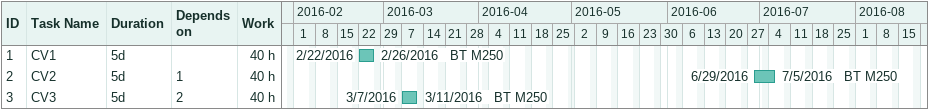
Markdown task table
| ID | Task | Duration | Start | Finish | Predecessors | Resources | Work (h) |
|---|---|---|---|---|---|---|---|
| 1 | CV1 | 5d | 2016-02-22 | 2016-02-26 |  | BT M250 | 40 |
| 2 | CV2 | 5d | 2016-06-29 | 2016-07-05 | 1 | BT M250 | 40 |
| 3 | CV3 | 5d | 2016-03-07 | 2016-03-11 | 2 | BT M250 | 40 |
